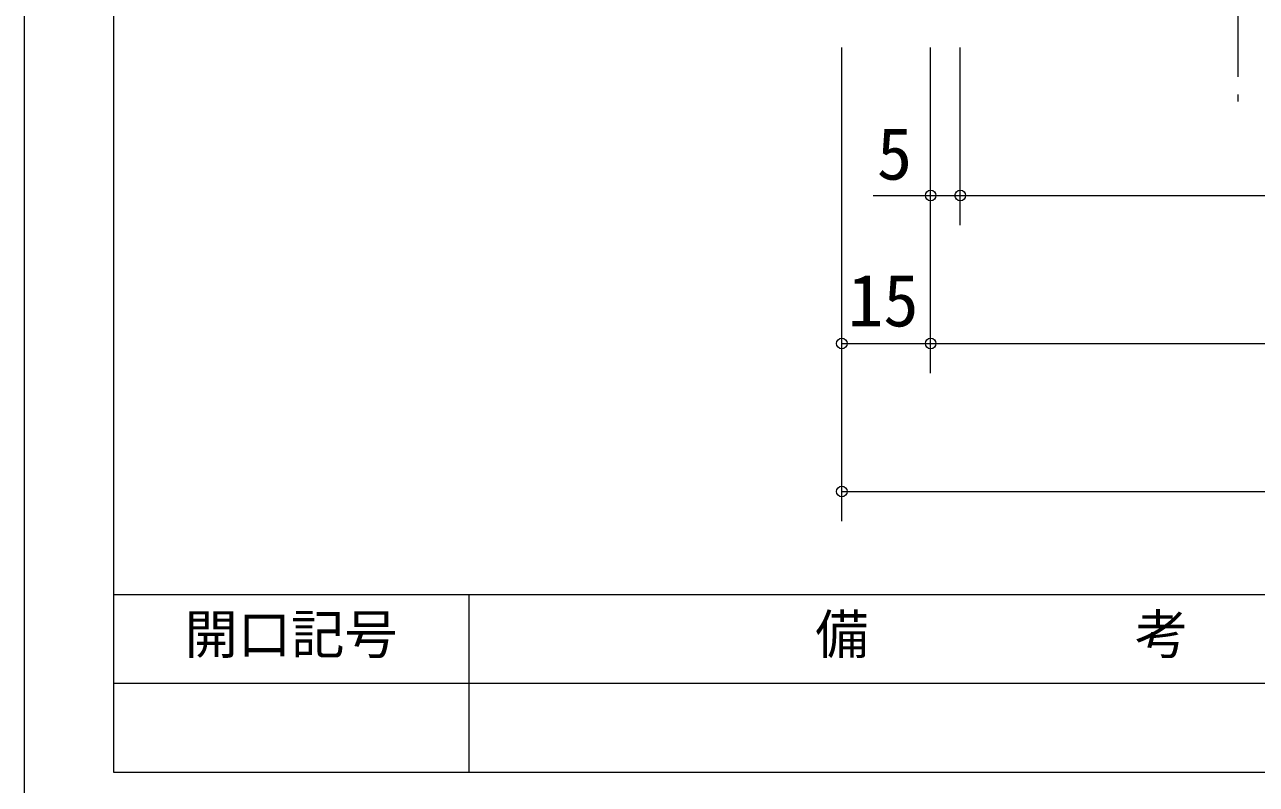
# Model space of a CAD drawing. Units: millimetres on the paper, enlarged 10 times, with parts at other scales. Extents: x -1954 to 1996, y -1346 to 1437.
# Drawn here: x -1954 to -1261, y -1078 to -650 of the extents above; entities that cross this region are included whole.
import ezdxf
from ezdxf.enums import TextEntityAlignment as Align

# ---------------------------------------------------------------- set-up
doc = ezdxf.new("R2010")
doc.units = ezdxf.units.MM
doc.header["$LTSCALE"] = 10
doc.header["$PDMODE"] = 32
doc.header["$PDSIZE"] = 6
doc.linetypes.add('DOUBLE_CHAIN1', pattern=[8.8, 5, -1, 0.6, -0.6, 0.6, -1])
for name, color, linetype, lineweight in [('0-0_0', 7, 'Continuous', 18), ('2-1_6', 3, 'Continuous', 20), ('3-1_四方枠', 7, 'Continuous', 18)]:
    doc.layers.add(name, color=color, linetype=linetype, lineweight=lineweight)
doc.styles.add('ＭＳ ゴシック', font='')
doc.styles.get('ＭＳ ゴシック').set_extended_font_data('MS Gothic')

msp = doc.modelspace()

# ---------------------------------------------------------------- linework, layer by layer
at = {"layer": '0-0_0'}
for p, q in [((-1904.38, 1386.77), (-1904.38, -1070.73)), ((-1904.38, -970.73), (395.62, -970.73)), ((-1704.38, -970.73), (-1704.38, -1070.73)), ((-1904.38, -1020.73), (395.62, -1020.73)), ((-1904.38, -1070.73), (395.62, -1070.73))]:
    msp.add_line(p, q, dxfattribs=at)
msp.add_lwpolyline([(-1954.38, -1345.73), (-1954.38, 1436.77), (1995.62, 1436.77)], dxfattribs=at)
at = {"layer": '2-1_6', "color": 7, "linetype": 'DOUBLE_CHAIN1'}
msp.add_line((-1271.46, -277.18), (-1271.46, -693.04), dxfattribs=at)
at = {"layer": '2-1_6', "color": 4, "lineweight": 9}
for p, q in [((-1494.38, -929.41), (-1494.38, -662.75)), ((-1444.38, -846.08), (-1444.38, -662.75)), ((-1427.71, -762.75), (-1427.71, -662.75)), ((-1476.78, -746.08), (-29.23, -746.08)), ((-1494.38, -829.41), (-14.38, -829.41)), ((-1494.38, -912.75), (-14.38, -912.75))]:
    msp.add_line(p, q, dxfattribs=at)
at = {"layer": '2-1_6', "color": 4}
for p in [(-1444.38, -746.08), (-1427.71, -746.08), (-1494.38, -829.41), (-1444.38, -829.41), (-1494.38, -912.75)]:
    msp.add_point(p, dxfattribs=at)
at = {"layer": '3-1_四方枠'}
msp.add_line((-1954.38, -1345.73), (-1954.38, -418.23), dxfattribs=at)

# ---------------------------------------------------------------- texts
at = {"layer": '0-0_0', "style": 'ＭＳ ゴシック'}
for s, p in [('開口記号', (-1864.38, -1010.73)), ('備\u3000\u3000\u3000\u3000\u3000考', (-1509.38, -1010.73))]:
    msp.add_text(s, height=21.99, dxfattribs=at).set_placement(p, align=Align.BOTTOM_LEFT)
at = {"layer": '2-1_6', "color": 7, "style": 'ＭＳ ゴシック'}
for s, p in [('5', (-1474.67, -745.92)), ('15', (-1491.01, -828.57))]:
    msp.add_text(s, height=29.33, dxfattribs=at).set_placement(p, align=Align.BOTTOM_LEFT)

doc.saveas('drawing.dxf')
